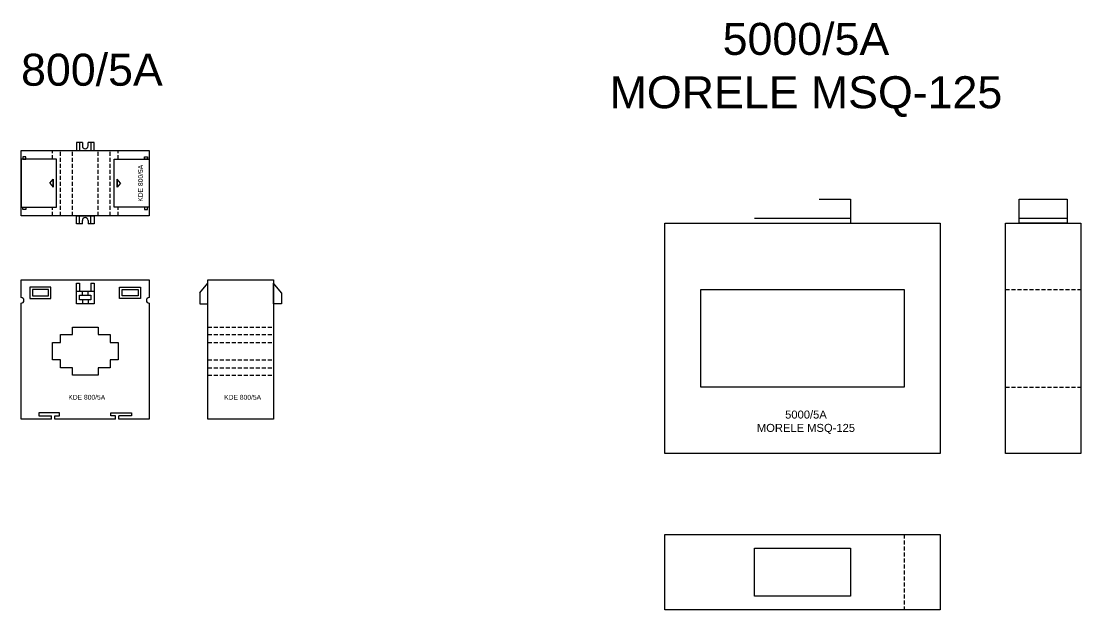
# Model space of a CAD drawing. Header units: millimetres. Extents: x 169 to 1460, y 63 to 464.
# Drawn here: x 798 to 1460, y 63 to 431 of the extents above; entities that cross this region are included whole.
import ezdxf

# ---------------------------------------------------------------- set-up
doc = ezdxf.new("R2010")
doc.units = ezdxf.units.MM
doc.linetypes.add('ASVLTYPE', pattern=[0.75, 0.5, -0.25])

# ---------------------------------------------------------------- blocks, each defined once
blk = doc.blocks.new('KDE 800A-1')
at = {"color": 85}
for p, q in [((83068.22, 41924.94), (83068.22, 41919.94)), ((83075.22, 41924.94), (83075.22, 41919.94)), ((83066.22, 41919.94), (83077.22, 41919.94)), ((83069.97, 41917.44), (83069.97, 41919.94)), ((83069.97, 41914.44), (83069.97, 41911.94)), ((83073.47, 41917.44), (83073.47, 41919.94)), ((83073.47, 41914.44), (83073.47, 41911.94)), ((83050.72, 41839.94), (83050.72, 41841.94)), ((83052.72, 41839.94), (83052.72, 41841.94)), ((83090.72, 41839.94), (83090.72, 41841.94)), ((83092.72, 41839.94), (83092.72, 41841.94))]:
    blk.add_line(p, q, dxfattribs=at)
for points in [[(83031.72, 41915.94), (83031.72, 41926.94), (83111.72, 41926.94), (83111.72, 41915.94)], [(83075.22, 41924.94), (83077.22, 41924.94), (83077.22, 41911.94), (83066.22, 41911.94), (83066.22, 41924.94), (83068.22, 41924.94)], [(83050.72, 41839.94), (83031.72, 41839.94), (83031.72, 41912.44)], [(83111.72, 41912.44), (83111.72, 41839.94), (83092.72, 41839.94)], [(83063.72, 41892.94), (83063.72, 41897.44), (83079.72, 41897.44), (83079.72, 41892.94)], [(83056.22, 41876.94), (83051.22, 41876.94), (83051.22, 41887.94), (83056.22, 41887.94)], [(83056.22, 41887.94), (83056.22, 41892.94), (83063.72, 41892.94)], [(83079.72, 41892.94), (83087.22, 41892.94), (83087.22, 41887.94)], [(83087.22, 41887.94), (83092.22, 41887.94), (83092.22, 41876.94), (83087.22, 41876.94)], [(83063.72, 41871.94), (83056.22, 41871.94), (83056.22, 41876.94)], [(83087.22, 41876.94), (83087.22, 41871.94), (83079.72, 41871.94)], [(83079.72, 41871.94), (83079.72, 41867.44), (83063.72, 41867.44), (83063.72, 41871.94)], [(83052.72, 41841.94), (83055.72, 41841.94), (83055.72, 41843.94), (83042.72, 41843.94), (83042.72, 41841.94), (83050.72, 41841.94)], [(83090.72, 41841.94), (83087.72, 41841.94), (83087.72, 41843.94), (83100.72, 41843.94), (83100.72, 41841.94), (83092.72, 41841.94)], [(83090.72, 41839.94), (83052.72, 41839.94)]]:
    blk.add_lwpolyline(points, dxfattribs=at)
for points in [[(83050.22, 41922.44), (83037.22, 41922.44), (83037.22, 41915.44), (83050.22, 41915.44)], [(83048.72, 41920.94), (83038.72, 41920.94), (83038.72, 41916.94), (83048.72, 41916.94)], [(83093.22, 41922.44), (83106.22, 41922.44), (83106.22, 41915.44), (83093.22, 41915.44)], [(83094.72, 41920.94), (83104.72, 41920.94), (83104.72, 41916.94), (83094.72, 41916.94)], [(83068.22, 41917.44), (83075.22, 41917.44), (83075.22, 41914.44), (83068.22, 41914.44)]]:
    blk.add_lwpolyline(points, close=True, dxfattribs=at)
for centre, start, end in [((83031.72, 41914.19), 270, 90), ((83111.72, 41914.19), 90, 270)]:
    blk.add_arc(centre, 1.75, start, end, dxfattribs=at)
at = {"color": 85, "insert": (83072.68, 41853.62), "char_height": 3, "attachment_point": 5}
blk.add_mtext('{\\fArial|b0|i0|c0|p34;KDE 800/5A}', dxfattribs=at)
blk = doc.blocks.new('KDE 800A-2')
at = {"color": 85, "linetype": 'ASVLTYPE', "ltscale": 5}
for p, q in [((83051.22, 42002.42), (83051.22, 42007.92)), ((83056.22, 41966.92), (83056.22, 42007.92)), ((83063.72, 41966.92), (83063.72, 42007.92)), ((83079.72, 41966.92), (83079.72, 42007.92)), ((83087.22, 41966.92), (83087.22, 42007.92)), ((83092.22, 42002.42), (83092.22, 42007.92)), ((83051.22, 41966.92), (83051.22, 41972.42)), ((83092.22, 41966.92), (83092.22, 41972.42))]:
    blk.add_line(p, q, dxfattribs=at)
at = {"color": 85}
for p, q in [((83068.22, 42012.92), (83068.22, 42007.92)), ((83069.97, 42012.92), (83069.97, 42010.67)), ((83073.47, 42010.67), (83073.47, 42012.92)), ((83075.22, 42012.92), (83075.22, 42007.92)), ((83049.72, 41987.42), (83051.72, 41989.92)), ((83049.72, 41987.42), (83051.72, 41984.92)), ((83051.72, 41989.92), (83051.72, 41984.92)), ((83051.72, 41984.92), (83051.72, 41989.92)), ((83091.72, 41989.92), (83091.72, 41984.92)), ((83091.72, 41984.92), (83091.72, 41989.92)), ((83093.72, 41987.42), (83091.72, 41989.92)), ((83093.72, 41987.42), (83091.72, 41984.92)), ((83068.22, 41961.92), (83068.22, 41966.92)), ((83069.97, 41961.92), (83069.97, 41964.17)), ((83073.47, 41964.17), (83073.47, 41961.92)), ((83075.22, 41961.92), (83075.22, 41966.92))]:
    blk.add_line(p, q, dxfattribs=at)
for points in [[(83031.72, 42007.92), (83111.72, 42007.92), (83111.72, 41966.92), (83031.72, 41966.92)], [(83053.72, 42002.42), (83031.72, 42002.42), (83031.72, 41972.42), (83053.72, 41972.42)], [(83034.72, 42003.92), (83032.72, 42003.92), (83032.72, 42002.42), (83034.72, 42002.42)], [(83089.72, 42002.42), (83111.72, 42002.42), (83111.72, 41972.42), (83089.72, 41972.42)], [(83108.72, 42003.92), (83110.72, 42003.92), (83110.72, 42002.42), (83108.72, 42002.42)], [(83034.72, 41970.92), (83032.72, 41970.92), (83032.72, 41972.42), (83034.72, 41972.42)], [(83108.72, 41970.92), (83110.72, 41970.92), (83110.72, 41972.42), (83108.72, 41972.42)]]:
    blk.add_lwpolyline(points, close=True, dxfattribs=at)
for points in [[(83069.97, 42012.92), (83066.22, 42012.92), (83066.22, 42007.92), (83077.22, 42007.92), (83077.22, 42012.92), (83073.47, 42012.92)], [(83069.97, 41961.92), (83066.22, 41961.92), (83066.22, 41966.92), (83077.22, 41966.92), (83077.22, 41961.92), (83073.47, 41961.92)]]:
    blk.add_lwpolyline(points, dxfattribs=at)
for centre, start, end in [((83071.72, 42010.67), 180, 0), ((83071.72, 41964.17), 0, 180)]:
    blk.add_arc(centre, 1.75, start, end, dxfattribs=at)
at = {"color": 85, "insert": (83106.29, 41987.38), "char_height": 3, "attachment_point": 5, "rotation": 90}
blk.add_mtext('{\\fArial|b0|i0|c0|p34;KDE 800/5A}', dxfattribs=at)
blk = doc.blocks.new('KDE 800A-3')
at = {"color": 85}
for p, q in [((83143.29, 41918.94), (83148.29, 41924.94)), ((83194.29, 41918.94), (83189.29, 41924.94))]:
    blk.add_line(p, q, dxfattribs=at)
at = {"color": 85, "linetype": 'ASVLTYPE', "ltscale": 5}
for p, q in [((83148.29, 41897.44), (83189.29, 41897.44)), ((83148.29, 41892.94), (83189.29, 41892.94)), ((83148.29, 41887.94), (83189.29, 41887.94)), ((83148.29, 41876.94), (83189.29, 41876.94)), ((83148.29, 41871.94), (83189.29, 41871.94)), ((83148.29, 41867.44), (83189.29, 41867.44))]:
    blk.add_line(p, q, dxfattribs=at)
at = {"color": 85}
for points in [[(83143.29, 41918.94), (83143.29, 41911.94), (83148.29, 41911.94), (83148.29, 41924.94)], [(83194.29, 41918.94), (83194.29, 41911.94), (83189.29, 41911.94), (83189.29, 41924.94)]]:
    blk.add_lwpolyline(points, dxfattribs=at)
blk.add_lwpolyline([(83148.29, 41926.94), (83189.29, 41926.94), (83189.29, 41839.94), (83148.29, 41839.94)], close=True, dxfattribs=at)
at = {"color": 85, "insert": (83170.08, 41853.62), "char_height": 3, "attachment_point": 5}
blk.add_mtext('{\\fArial|b0|i0|c0|p34;KDE 800/5A}', dxfattribs=at)

msp = doc.modelspace()

# ---------------------------------------------------------------- linework, layer by layer
at = {"color": 85}
for p, q in [((1296.33, 319.66), (1315.83, 319.66)), ((1315.83, 319.66), (1315.83, 304.66)), ((1255.83, 307.66), (1315.83, 307.66)), ((1421.22, 307.66), (1451.22, 307.66))]:
    msp.add_line(p, q, dxfattribs=at)
at = {"color": 85, "linetype": 'ASVLTYPE', "ltscale": 5}
for p, q in [((1412.72, 263.16), (1459.72, 263.16)), ((1412.72, 202.16), (1459.72, 202.16)), ((1349.33, 109.96), (1349.33, 62.96))]:
    msp.add_line(p, q, dxfattribs=at)
at = {"color": 85}
for points in [[(1421.22, 319.66), (1451.22, 319.66), (1451.22, 304.66), (1421.22, 304.66)], [(1199.83, 304.66), (1371.83, 304.66), (1371.83, 160.66), (1199.83, 160.66)], [(1412.72, 304.66), (1459.72, 304.66), (1459.72, 160.66), (1412.72, 160.66)], [(1222.33, 263.16), (1349.33, 263.16), (1349.33, 202.16), (1222.33, 202.16)], [(1199.83, 109.96), (1371.83, 109.96), (1371.83, 62.96), (1199.83, 62.96)], [(1255.83, 101.46), (1315.83, 101.46), (1315.83, 71.46), (1255.83, 71.46)]]:
    msp.add_lwpolyline(points, close=True, dxfattribs=at)

# ---------------------------------------------------------------- block references
at = {"color": 2}
for name in ['KDE 800A-2', 'KDE 800A-1', 'KDE 800A-3']:
    msp.add_blockref(name, (-82234.05, -41657.84), dxfattribs=at)

# ---------------------------------------------------------------- texts
at = {"color": 7, "attachment_point": 5}
for s, insert, char_height in [('{\\fArial|b0|i0|c0|p34;5000/5A\\PMORELE MSQ-125}', (1287.99, 400.35), 20), ('{\\fArial|b0|i0|c0|p34;800/5A}', (841.87, 400.35), 20), ('{\\fArial|b0|i0|c0|p34;5000/5A\\PMORELE MSQ-125}', (1287.99, 180.13), 5)]:
    msp.add_mtext(s, dxfattribs=dict(at, insert=insert, char_height=char_height))

doc.saveas('drawing.dxf')
